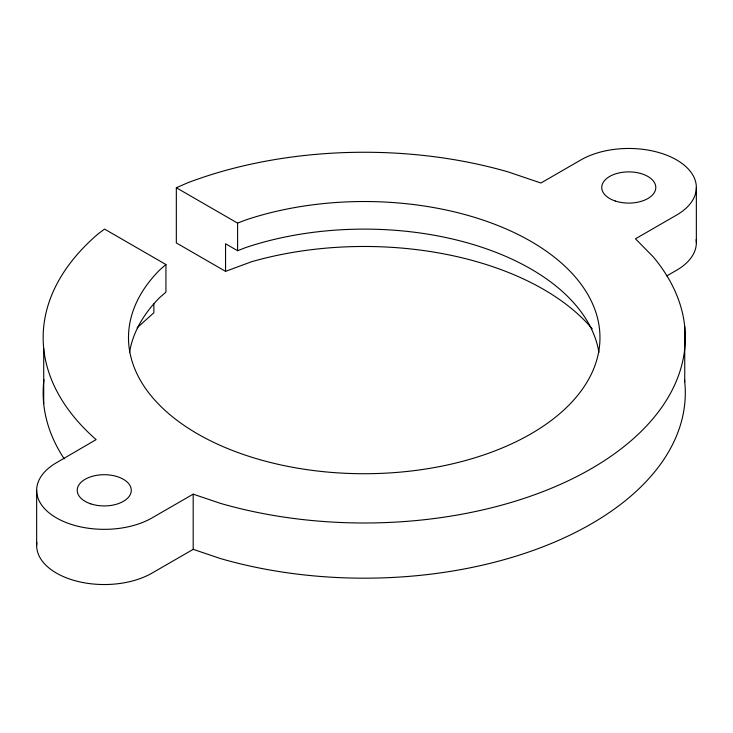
<?xml version="1.0" encoding="UTF-8"?>
<svg xmlns="http://www.w3.org/2000/svg" width="733" height="733" viewBox="0 0 733 733"><rect width="100%" height="100%" fill="white"/><g stroke="black" fill="none" stroke-linecap="round" stroke-linejoin="round"><path stroke-width="1.1" d="M137.135 327.798L153.866 312.753L153.866 303.92M176.332 187.749L187.566 182.838A321.072 185.367 0 0 1 508.079 171.898L540.927 183.012L580.957 159.895A67.592 39.023 0 0 1 676.55 159.895A67.592 39.023 0 0 1 676.55 215.09L635.465 238.811L653.094 256.706A321.072 185.367 0 0 1 589.799 469.541A321.072 185.367 0 0 1 220.367 503.342L193.191 494.152L152.043 517.91A67.592 39.023 0 0 1 56.45 517.91A67.592 39.023 0 0 1 56.45 462.725L96.124 439.617A321.072 185.367 0 0 1 98.414 233.653L104.553 229.09L165.933 264.531L159.647 270.001A235.733 136.1 0 0 0 324.142 471.74A235.733 136.1 0 0 0 596.231 313.495A235.733 136.1 0 0 0 245.61 220.01L237.602 223.125L176.332 187.749L176.332 242.935L225.553 271.357L251.621 261.708A253.481 146.343 0 0 1 592.246 328.888M684.494 379.685A321.072 185.367 0 0 1 542.475 546.992A321.072 185.367 0 0 1 220.367 558.537L193.191 549.347L152.043 573.105A67.592 39.023 0 0 1 75.948 580.948A67.592 39.023 0 0 1 36.861 542.447M666.773 275.929L676.55 270.275A67.592 39.023 0 0 0 696.139 239.618M225.553 271.357L225.553 243.768L237.602 250.713L245.61 247.598A235.733 136.1 0 0 1 598.925 352.491M696.35 187.492L696.35 242.687M684.741 326.689L684.741 381.875M237.602 223.125L237.602 250.713M193.191 494.152L193.191 549.347M165.933 264.531L165.933 292.128L159.647 297.598A235.733 136.1 0 0 0 129.549 352.371M43.714 348.56L43.714 403.746M36.65 490.313L36.65 545.508M64.238 458.885A321.072 185.367 0 0 1 43.98 379.502M615.234 201.007A27.039 15.613 0 0 0 655.797 187.492A27.039 15.613 0 0 0 615.234 173.978A27.039 15.613 0 0 0 615.234 201.007M90.727 503.837A27.039 15.613 0 0 0 131.28 490.313A27.039 15.613 0 0 0 90.727 476.798A27.039 15.613 0 0 0 90.727 503.837"/></g></svg>
